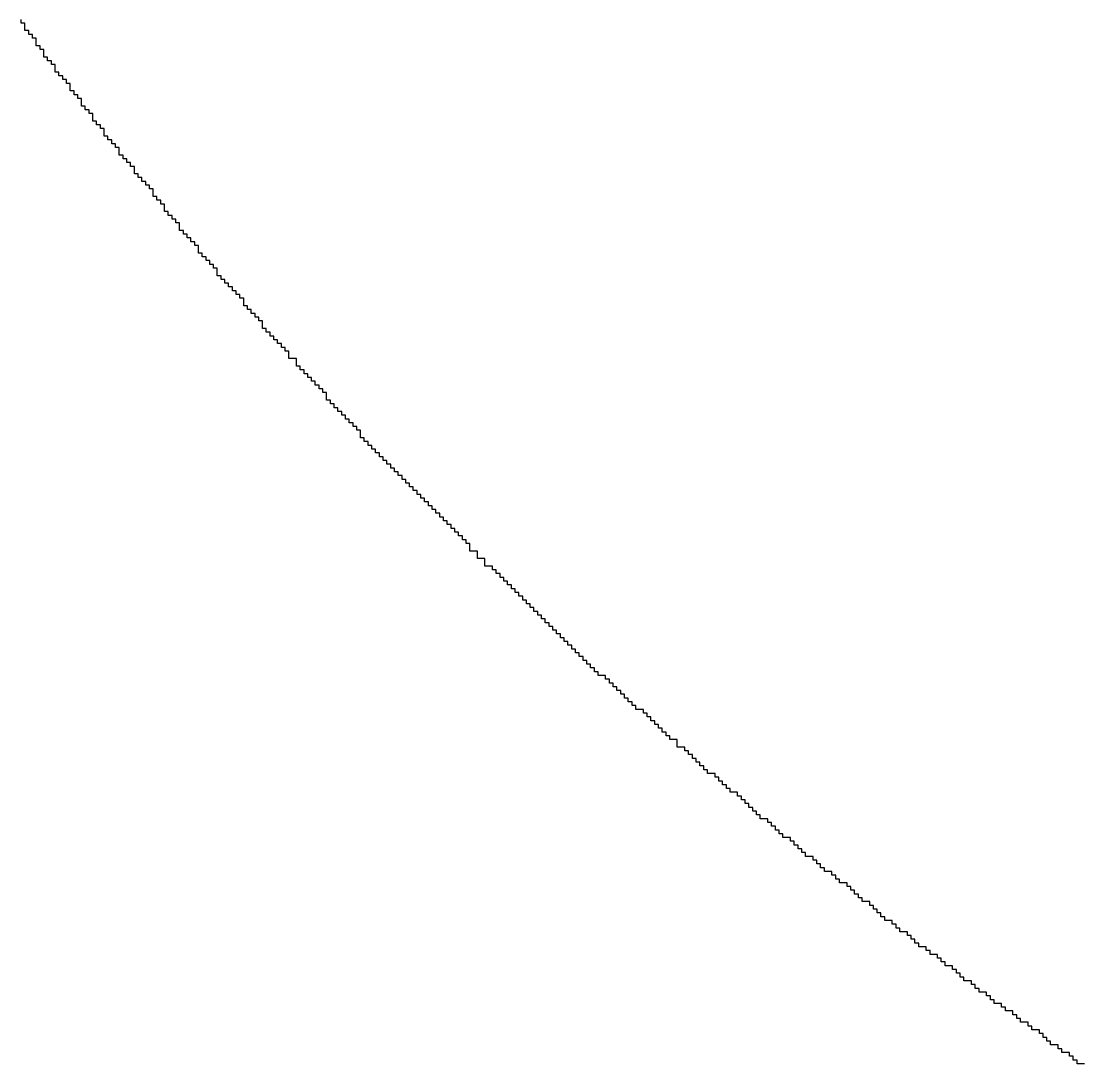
# Model space of a CAD drawing. Header units: millimetres. Extents: x -3.3 to 49.3, y -30.5 to 0.
# Drawn here: x 38.589 to 39.619, y -26.743 to -25.73 of the extents above; entities that cross this region are included whole.
import ezdxf

# ---------------------------------------------------------------- set-up
doc = ezdxf.new("R2010")
doc.units = ezdxf.units.MM
doc.layers.add('TopOverlay', color=2, linetype='Continuous')

msp = doc.modelspace()

# ---------------------------------------------------------------- linework, layer by layer
at = {"layer": 'TopOverlay'}
for p, q in [((38.5894, -25.7322), (38.5894, -25.7286)), ((38.593, -25.7322), (38.5894, -25.7322)), ((38.593, -25.7396), (38.593, -25.7322)), ((38.5967, -25.7396), (38.593, -25.7396)), ((38.5967, -25.7432), (38.5967, -25.7396)), ((38.6004, -25.7432), (38.5967, -25.7432)), ((38.6004, -25.7469), (38.6004, -25.7432)), ((38.604, -25.7469), (38.6004, -25.7469)), ((38.604, -25.7542), (38.604, -25.7469)), ((38.6077, -25.7542), (38.604, -25.7542)), ((38.6077, -25.7579), (38.6077, -25.7542)), ((38.6114, -25.7579), (38.6077, -25.7579)), ((38.6114, -25.7652), (38.6114, -25.7579)), ((38.615, -25.7652), (38.6114, -25.7652)), ((38.615, -25.7689), (38.615, -25.7652)), ((38.6187, -25.7689), (38.615, -25.7689)), ((38.6187, -25.7725), (38.6187, -25.7689)), ((38.6223, -25.7725), (38.6187, -25.7725)), ((38.6223, -25.7799), (38.6223, -25.7725)), ((38.626, -25.7799), (38.6223, -25.7799)), ((38.626, -25.7835), (38.626, -25.7799)), ((38.6297, -25.7835), (38.626, -25.7835)), ((38.6297, -25.7872), (38.6297, -25.7835)), ((38.6333, -25.7872), (38.6297, -25.7872)), ((38.6333, -25.7908), (38.6333, -25.7872)), ((38.637, -25.7908), (38.6333, -25.7908)), ((38.637, -25.7982), (38.637, -25.7908)), ((38.6407, -25.7982), (38.637, -25.7982)), ((38.6407, -25.8018), (38.6407, -25.7982)), ((38.6443, -25.8018), (38.6407, -25.8018)), ((38.6443, -25.8055), (38.6443, -25.8018)), ((38.648, -25.8055), (38.6443, -25.8055)), ((38.648, -25.8128), (38.648, -25.8055)), ((38.6516, -25.8128), (38.648, -25.8128)), ((38.6516, -25.8165), (38.6516, -25.8128)), ((38.6553, -25.8165), (38.6516, -25.8165)), ((38.6553, -25.8201), (38.6553, -25.8165)), ((38.659, -25.8201), (38.6553, -25.8201)), ((38.659, -25.8275), (38.659, -25.8201)), ((38.6626, -25.8275), (38.659, -25.8275)), ((38.6626, -25.8311), (38.6626, -25.8275)), ((38.6663, -25.8311), (38.6626, -25.8311)), ((38.6663, -25.8348), (38.6663, -25.8311)), ((38.67, -25.8348), (38.6663, -25.8348)), ((38.67, -25.8421), (38.67, -25.8348)), ((38.6736, -25.8421), (38.67, -25.8421)), ((38.6736, -25.8458), (38.6736, -25.8421)), ((38.6773, -25.8458), (38.6736, -25.8458)), ((38.6773, -25.8495), (38.6773, -25.8458)), ((38.681, -25.8495), (38.6773, -25.8495)), ((38.681, -25.8531), (38.681, -25.8495)), ((38.6846, -25.8531), (38.681, -25.8531)), ((38.6846, -25.8604), (38.6846, -25.8531)), ((38.6883, -25.8604), (38.6846, -25.8604)), ((38.6883, -25.8641), (38.6883, -25.8604)), ((38.6919, -25.8641), (38.6883, -25.8641)), ((38.6919, -25.8678), (38.6919, -25.8641)), ((38.6956, -25.8678), (38.6919, -25.8678)), ((38.6956, -25.8714), (38.6956, -25.8678)), ((38.6993, -25.8714), (38.6956, -25.8714)), ((38.6993, -25.8788), (38.6993, -25.8714)), ((38.7029, -25.8788), (38.6993, -25.8788)), ((38.7029, -25.8824), (38.7029, -25.8788)), ((38.7066, -25.8824), (38.7029, -25.8824)), ((38.7066, -25.8861), (38.7066, -25.8824)), ((38.7103, -25.8861), (38.7066, -25.8861)), ((38.7103, -25.8897), (38.7103, -25.8861)), ((38.7139, -25.8897), (38.7103, -25.8897)), ((38.7139, -25.8934), (38.7139, -25.8897)), ((38.7176, -25.8934), (38.7139, -25.8934)), ((38.7176, -25.9007), (38.7176, -25.8934)), ((38.7212, -25.9007), (38.7176, -25.9007)), ((38.7212, -25.9044), (38.7212, -25.9007)), ((38.7249, -25.9044), (38.7212, -25.9044)), ((38.7249, -25.9081), (38.7249, -25.9044)), ((38.7286, -25.9081), (38.7249, -25.9081)), ((38.7286, -25.9154), (38.7286, -25.9081)), ((38.7322, -25.9154), (38.7286, -25.9154)), ((38.7322, -25.919), (38.7322, -25.9154)), ((38.7359, -25.919), (38.7322, -25.919)), ((38.7359, -25.9227), (38.7359, -25.919)), ((38.7396, -25.9227), (38.7359, -25.9227)), ((38.7396, -25.9264), (38.7396, -25.9227)), ((38.7432, -25.9264), (38.7396, -25.9264)), ((38.7432, -25.9337), (38.7432, -25.9264)), ((38.7469, -25.9337), (38.7432, -25.9337)), ((38.7469, -25.9374), (38.7469, -25.9337)), ((38.7505, -25.9374), (38.7469, -25.9374)), ((38.7505, -25.941), (38.7505, -25.9374)), ((38.7542, -25.941), (38.7505, -25.941)), ((38.7542, -25.9447), (38.7542, -25.941)), ((38.7579, -25.9447), (38.7542, -25.9447)), ((38.7579, -25.9484), (38.7579, -25.9447)), ((38.7615, -25.9484), (38.7579, -25.9484)), ((38.7615, -25.9557), (38.7615, -25.9484)), ((38.7652, -25.9557), (38.7615, -25.9557)), ((38.7652, -25.9593), (38.7652, -25.9557)), ((38.7689, -25.9593), (38.7652, -25.9593)), ((38.7689, -25.963), (38.7689, -25.9593)), ((38.7725, -25.963), (38.7689, -25.963)), ((38.7725, -25.9667), (38.7725, -25.963)), ((38.7762, -25.9667), (38.7725, -25.9667)), ((38.7762, -25.9703), (38.7762, -25.9667)), ((38.7799, -25.9703), (38.7762, -25.9703)), ((38.7799, -25.9777), (38.7799, -25.9703)), ((38.7835, -25.9777), (38.7799, -25.9777)), ((38.7835, -25.9813), (38.7835, -25.9777)), ((38.7872, -25.9813), (38.7835, -25.9813)), ((38.7872, -25.985), (38.7872, -25.9813)), ((38.7908, -25.985), (38.7872, -25.985)), ((38.7908, -25.9886), (38.7908, -25.985)), ((38.7945, -25.9886), (38.7908, -25.9886)), ((38.7945, -25.9923), (38.7945, -25.9886)), ((38.7982, -25.9923), (38.7945, -25.9923)), ((38.7982, -25.996), (38.7982, -25.9923)), ((38.8018, -25.996), (38.7982, -25.996)), ((38.8018, -25.9996), (38.8018, -25.996)), ((38.8055, -25.9996), (38.8018, -25.9996)), ((38.8055, -26.007), (38.8055, -25.9996)), ((38.8092, -26.007), (38.8055, -26.007)), ((38.8092, -26.0106), (38.8092, -26.007)), ((38.8128, -26.0106), (38.8092, -26.0106)), ((38.8128, -26.0143), (38.8128, -26.0106)), ((38.8165, -26.0143), (38.8128, -26.0143)), ((38.8165, -26.0179), (38.8165, -26.0143)), ((38.8201, -26.0179), (38.8165, -26.0179)), ((38.8201, -26.0216), (38.8201, -26.0179)), ((38.8238, -26.0216), (38.8201, -26.0216)), ((38.8238, -26.0289), (38.8238, -26.0216)), ((38.8275, -26.0289), (38.8238, -26.0289)), ((38.8275, -26.0326), (38.8275, -26.0289)), ((38.8311, -26.0326), (38.8275, -26.0326)), ((38.8311, -26.0363), (38.8311, -26.0326)), ((38.8348, -26.0363), (38.8311, -26.0363)), ((38.8348, -26.0399), (38.8348, -26.0363)), ((38.8385, -26.0399), (38.8348, -26.0399)), ((38.8385, -26.0436), (38.8385, -26.0399)), ((38.8421, -26.0436), (38.8385, -26.0436)), ((38.8421, -26.0473), (38.8421, -26.0436)), ((38.8458, -26.0473), (38.8421, -26.0473)), ((38.8458, -26.0509), (38.8458, -26.0473)), ((38.8494, -26.0509), (38.8458, -26.0509)), ((38.8494, -26.0582), (38.8494, -26.0509)), ((38.8568, -26.0582), (38.8494, -26.0582)), ((38.8568, -26.0656), (38.8568, -26.0582)), ((38.8604, -26.0656), (38.8568, -26.0656)), ((38.8604, -26.0692), (38.8604, -26.0656)), ((38.8641, -26.0692), (38.8604, -26.0692)), ((38.8641, -26.0729), (38.8641, -26.0692)), ((38.8678, -26.0729), (38.8641, -26.0729)), ((38.8678, -26.0766), (38.8678, -26.0729)), ((38.8714, -26.0766), (38.8678, -26.0766)), ((38.8714, -26.0802), (38.8714, -26.0766)), ((38.8751, -26.0802), (38.8714, -26.0802)), ((38.8751, -26.0839), (38.8751, -26.0802)), ((38.8788, -26.0839), (38.8751, -26.0839)), ((38.8788, -26.0875), (38.8788, -26.0839)), ((38.8824, -26.0875), (38.8788, -26.0875)), ((38.8824, -26.0912), (38.8824, -26.0875)), ((38.8861, -26.0912), (38.8824, -26.0912)), ((38.8861, -26.0985), (38.8861, -26.0912)), ((38.8897, -26.0985), (38.8861, -26.0985)), ((38.8897, -26.1022), (38.8897, -26.0985)), ((38.8934, -26.1022), (38.8897, -26.1022)), ((38.8934, -26.1059), (38.8934, -26.1022)), ((38.8971, -26.1059), (38.8934, -26.1059)), ((38.8971, -26.1095), (38.8971, -26.1059)), ((38.9007, -26.1095), (38.8971, -26.1095)), ((38.9007, -26.1132), (38.9007, -26.1095)), ((38.9044, -26.1132), (38.9007, -26.1132)), ((38.9044, -26.1169), (38.9044, -26.1132)), ((38.9081, -26.1169), (38.9044, -26.1169)), ((38.9081, -26.1205), (38.9081, -26.1169)), ((38.9117, -26.1205), (38.9081, -26.1205)), ((38.9117, -26.1242), (38.9117, -26.1205)), ((38.9154, -26.1242), (38.9117, -26.1242)), ((38.9154, -26.1278), (38.9154, -26.1242)), ((38.919, -26.1278), (38.9154, -26.1278)), ((38.919, -26.1352), (38.919, -26.1278)), ((38.9227, -26.1352), (38.919, -26.1352)), ((38.9227, -26.1388), (38.9227, -26.1352)), ((38.9264, -26.1388), (38.9227, -26.1388)), ((38.9264, -26.1425), (38.9264, -26.1388)), ((38.93, -26.1425), (38.9264, -26.1425)), ((38.93, -26.1462), (38.93, -26.1425)), ((38.9337, -26.1462), (38.93, -26.1462)), ((38.9337, -26.1498), (38.9337, -26.1462)), ((38.9374, -26.1498), (38.9337, -26.1498)), ((38.9374, -26.1535), (38.9374, -26.1498)), ((38.941, -26.1535), (38.9374, -26.1535)), ((38.941, -26.1571), (38.941, -26.1535)), ((38.9447, -26.1571), (38.941, -26.1571)), ((38.9447, -26.1608), (38.9447, -26.1571)), ((38.9484, -26.1608), (38.9447, -26.1608)), ((38.9484, -26.1645), (38.9484, -26.1608)), ((38.952, -26.1645), (38.9484, -26.1645)), ((38.952, -26.1681), (38.952, -26.1645)), ((38.9557, -26.1681), (38.952, -26.1681)), ((38.9557, -26.1718), (38.9557, -26.1681)), ((38.9593, -26.1718), (38.9557, -26.1718)), ((38.9593, -26.1755), (38.9593, -26.1718)), ((38.963, -26.1755), (38.9593, -26.1755)), ((38.963, -26.1791), (38.963, -26.1755)), ((38.9667, -26.1791), (38.963, -26.1791)), ((38.9667, -26.1828), (38.9667, -26.1791)), ((38.9703, -26.1828), (38.9667, -26.1828)), ((38.9703, -26.1864), (38.9703, -26.1828)), ((38.974, -26.1864), (38.9703, -26.1864)), ((38.974, -26.1901), (38.974, -26.1864)), ((38.9777, -26.1901), (38.974, -26.1901)), ((38.9777, -26.1938), (38.9777, -26.1901)), ((38.9813, -26.1938), (38.9777, -26.1938)), ((38.9813, -26.1974), (38.9813, -26.1938)), ((38.985, -26.1974), (38.9813, -26.1974)), ((38.985, -26.2011), (38.985, -26.1974)), ((38.9886, -26.2011), (38.985, -26.2011)), ((38.9886, -26.2048), (38.9886, -26.2011)), ((38.9923, -26.2048), (38.9886, -26.2048)), ((38.9923, -26.2084), (38.9923, -26.2048)), ((38.996, -26.2084), (38.9923, -26.2084)), ((38.996, -26.2121), (38.996, -26.2084)), ((38.9996, -26.2121), (38.996, -26.2121)), ((38.9996, -26.2158), (38.9996, -26.2121)), ((39.0033, -26.2158), (38.9996, -26.2158)), ((39.0033, -26.2194), (39.0033, -26.2158)), ((39.007, -26.2194), (39.0033, -26.2194)), ((39.007, -26.2231), (39.007, -26.2194)), ((39.0106, -26.2231), (39.007, -26.2231)), ((39.0106, -26.2267), (39.0106, -26.2231)), ((39.0143, -26.2267), (39.0106, -26.2267)), ((39.0143, -26.2304), (39.0143, -26.2267)), ((39.0179, -26.2304), (39.0143, -26.2304)), ((39.0179, -26.2341), (39.0179, -26.2304)), ((39.0216, -26.2341), (39.0179, -26.2341)), ((39.0216, -26.2377), (39.0216, -26.2341)), ((39.0253, -26.2377), (39.0216, -26.2377)), ((39.0253, -26.2451), (39.0253, -26.2377)), ((39.0326, -26.2451), (39.0253, -26.2451)), ((39.0326, -26.2524), (39.0326, -26.2451)), ((39.0399, -26.2524), (39.0326, -26.2524)), ((39.0399, -26.2597), (39.0399, -26.2524)), ((39.0473, -26.2597), (39.0399, -26.2597)), ((39.0473, -26.2634), (39.0473, -26.2597)), ((39.0509, -26.2634), (39.0473, -26.2634)), ((39.0509, -26.267), (39.0509, -26.2634)), ((39.0546, -26.267), (39.0509, -26.267)), ((39.0546, -26.2707), (39.0546, -26.267)), ((39.0582, -26.2707), (39.0546, -26.2707)), ((39.0582, -26.2744), (39.0582, -26.2707)), ((39.0619, -26.2744), (39.0582, -26.2744)), ((39.0619, -26.278), (39.0619, -26.2744)), ((39.0656, -26.278), (39.0619, -26.278)), ((39.0656, -26.2817), (39.0656, -26.278)), ((39.0692, -26.2817), (39.0656, -26.2817)), ((39.0692, -26.2853), (39.0692, -26.2817)), ((39.0729, -26.2853), (39.0692, -26.2853)), ((39.0729, -26.289), (39.0729, -26.2853)), ((39.0766, -26.289), (39.0729, -26.289)), ((39.0766, -26.2927), (39.0766, -26.289)), ((39.0802, -26.2927), (39.0766, -26.2927)), ((39.0802, -26.2963), (39.0802, -26.2927)), ((39.0839, -26.2963), (39.0802, -26.2963)), ((39.0839, -26.3), (39.0839, -26.2963)), ((39.0875, -26.3), (39.0839, -26.3)), ((39.0875, -26.3037), (39.0875, -26.3)), ((39.0912, -26.3037), (39.0875, -26.3037)), ((39.0912, -26.3073), (39.0912, -26.3037)), ((39.0949, -26.3073), (39.0912, -26.3073)), ((39.0949, -26.311), (39.0949, -26.3073)), ((39.0985, -26.311), (39.0949, -26.311)), ((39.0985, -26.3147), (39.0985, -26.311)), ((39.1022, -26.3147), (39.0985, -26.3147)), ((39.1022, -26.3183), (39.1022, -26.3147)), ((39.1059, -26.3183), (39.1022, -26.3183)), ((39.1059, -26.322), (39.1059, -26.3183)), ((39.1095, -26.322), (39.1059, -26.322)), ((39.1095, -26.3256), (39.1095, -26.322)), ((39.1132, -26.3256), (39.1095, -26.3256)), ((39.1132, -26.3293), (39.1132, -26.3256)), ((39.1169, -26.3293), (39.1132, -26.3293)), ((39.1169, -26.333), (39.1169, -26.3293)), ((39.1205, -26.333), (39.1169, -26.333)), ((39.1205, -26.3366), (39.1205, -26.333)), ((39.1242, -26.3366), (39.1205, -26.3366)), ((39.1242, -26.3403), (39.1242, -26.3366)), ((39.1278, -26.3403), (39.1242, -26.3403)), ((39.1278, -26.344), (39.1278, -26.3403)), ((39.1315, -26.344), (39.1278, -26.344)), ((39.1315, -26.3476), (39.1315, -26.344)), ((39.1352, -26.3476), (39.1315, -26.3476)), ((39.1352, -26.3513), (39.1352, -26.3476)), ((39.1388, -26.3513), (39.1352, -26.3513)), ((39.1388, -26.3549), (39.1388, -26.3513)), ((39.1425, -26.3549), (39.1388, -26.3549)), ((39.1425, -26.3586), (39.1425, -26.3549)), ((39.1462, -26.3586), (39.1425, -26.3586)), ((39.1462, -26.3623), (39.1462, -26.3586)), ((39.1498, -26.3623), (39.1462, -26.3623)), ((39.1498, -26.3659), (39.1498, -26.3623)), ((39.1571, -26.3659), (39.1498, -26.3659)), ((39.1571, -26.3696), (39.1571, -26.3659)), ((39.1608, -26.3696), (39.1571, -26.3696)), ((39.1608, -26.3733), (39.1608, -26.3696)), ((39.1645, -26.3733), (39.1608, -26.3733)), ((39.1645, -26.3769), (39.1645, -26.3733)), ((39.1681, -26.3769), (39.1645, -26.3769)), ((39.1681, -26.3806), (39.1681, -26.3769)), ((39.1718, -26.3806), (39.1681, -26.3806)), ((39.1718, -26.3843), (39.1718, -26.3806)), ((39.1755, -26.3843), (39.1718, -26.3843)), ((39.1755, -26.3879), (39.1755, -26.3843)), ((39.1791, -26.3879), (39.1755, -26.3879)), ((39.1791, -26.3916), (39.1791, -26.3879)), ((39.1828, -26.3916), (39.1791, -26.3916)), ((39.1828, -26.3952), (39.1828, -26.3916)), ((39.1864, -26.3952), (39.1828, -26.3952)), ((39.1864, -26.3989), (39.1864, -26.3952)), ((39.1938, -26.3989), (39.1864, -26.3989)), ((39.1938, -26.4026), (39.1938, -26.3989)), ((39.1974, -26.4026), (39.1938, -26.4026)), ((39.1974, -26.4062), (39.1974, -26.4026)), ((39.2011, -26.4062), (39.1974, -26.4062)), ((39.2011, -26.4099), (39.2011, -26.4062)), ((39.2048, -26.4099), (39.2011, -26.4099)), ((39.2048, -26.4136), (39.2048, -26.4099)), ((39.2084, -26.4136), (39.2048, -26.4136)), ((39.2084, -26.4172), (39.2084, -26.4136)), ((39.2121, -26.4172), (39.2084, -26.4172)), ((39.2121, -26.4209), (39.2121, -26.4172)), ((39.2158, -26.4209), (39.2121, -26.4209)), ((39.2158, -26.4245), (39.2158, -26.4209)), ((39.2194, -26.4245), (39.2158, -26.4245)), ((39.2194, -26.4282), (39.2194, -26.4245)), ((39.2267, -26.4282), (39.2194, -26.4282)), ((39.2267, -26.4355), (39.2267, -26.4282)), ((39.2341, -26.4355), (39.2267, -26.4355)), ((39.2341, -26.4392), (39.2341, -26.4355)), ((39.2377, -26.4392), (39.2341, -26.4392)), ((39.2377, -26.4429), (39.2377, -26.4392)), ((39.2414, -26.4429), (39.2377, -26.4429)), ((39.2414, -26.4465), (39.2414, -26.4429)), ((39.2451, -26.4465), (39.2414, -26.4465)), ((39.2451, -26.4502), (39.2451, -26.4465)), ((39.2487, -26.4502), (39.2451, -26.4502)), ((39.2487, -26.4538), (39.2487, -26.4502)), ((39.2524, -26.4538), (39.2487, -26.4538)), ((39.2524, -26.4575), (39.2524, -26.4538)), ((39.256, -26.4575), (39.2524, -26.4575)), ((39.256, -26.4612), (39.256, -26.4575)), ((39.2634, -26.4612), (39.256, -26.4612)), ((39.2634, -26.4648), (39.2634, -26.4612)), ((39.267, -26.4648), (39.2634, -26.4648)), ((39.267, -26.4685), (39.267, -26.4648)), ((39.2707, -26.4685), (39.267, -26.4685)), ((39.2707, -26.4722), (39.2707, -26.4685)), ((39.2744, -26.4722), (39.2707, -26.4722)), ((39.2744, -26.4758), (39.2744, -26.4722)), ((39.278, -26.4758), (39.2744, -26.4758)), ((39.278, -26.4795), (39.278, -26.4758)), ((39.2853, -26.4795), (39.278, -26.4795)), ((39.2853, -26.4831), (39.2853, -26.4795)), ((39.289, -26.4831), (39.2853, -26.4831)), ((39.289, -26.4868), (39.289, -26.4831)), ((39.2927, -26.4868), (39.289, -26.4868)), ((39.2927, -26.4905), (39.2927, -26.4868)), ((39.2963, -26.4905), (39.2927, -26.4905)), ((39.2963, -26.4941), (39.2963, -26.4905)), ((39.3, -26.4941), (39.2963, -26.4941)), ((39.3, -26.4978), (39.3, -26.4941)), ((39.3037, -26.4978), (39.3, -26.4978)), ((39.3037, -26.5015), (39.3037, -26.4978)), ((39.3073, -26.5015), (39.3037, -26.5015)), ((39.3073, -26.5051), (39.3073, -26.5015)), ((39.3147, -26.5051), (39.3073, -26.5051)), ((39.3147, -26.5088), (39.3147, -26.5051)), ((39.3183, -26.5088), (39.3147, -26.5088)), ((39.3183, -26.5125), (39.3183, -26.5088)), ((39.322, -26.5125), (39.3183, -26.5125)), ((39.322, -26.5161), (39.322, -26.5125)), ((39.3256, -26.5161), (39.322, -26.5161)), ((39.3256, -26.5198), (39.3256, -26.5161)), ((39.3293, -26.5198), (39.3256, -26.5198)), ((39.3293, -26.5234), (39.3293, -26.5198)), ((39.3366, -26.5234), (39.3293, -26.5234)), ((39.3366, -26.5271), (39.3366, -26.5234)), ((39.3403, -26.5271), (39.3366, -26.5271)), ((39.3403, -26.5308), (39.3403, -26.5271)), ((39.344, -26.5308), (39.3403, -26.5308)), ((39.344, -26.5344), (39.344, -26.5308)), ((39.3476, -26.5344), (39.344, -26.5344)), ((39.3476, -26.5381), (39.3476, -26.5344)), ((39.3513, -26.5381), (39.3476, -26.5381)), ((39.3513, -26.5418), (39.3513, -26.5381)), ((39.3586, -26.5418), (39.3513, -26.5418)), ((39.3586, -26.5454), (39.3586, -26.5418)), ((39.3623, -26.5454), (39.3586, -26.5454)), ((39.3623, -26.5491), (39.3623, -26.5454)), ((39.3659, -26.5491), (39.3623, -26.5491)), ((39.3659, -26.5527), (39.3659, -26.5491)), ((39.3696, -26.5527), (39.3659, -26.5527)), ((39.3696, -26.5564), (39.3696, -26.5527)), ((39.3769, -26.5564), (39.3696, -26.5564)), ((39.3769, -26.5601), (39.3769, -26.5564)), ((39.3806, -26.5601), (39.3769, -26.5601)), ((39.3806, -26.5637), (39.3806, -26.5601)), ((39.3842, -26.5637), (39.3806, -26.5637)), ((39.3842, -26.5674), (39.3842, -26.5637)), ((39.3916, -26.5674), (39.3842, -26.5674)), ((39.3916, -26.5711), (39.3916, -26.5674)), ((39.3952, -26.5711), (39.3916, -26.5711)), ((39.3952, -26.5747), (39.3952, -26.5711)), ((39.3989, -26.5747), (39.3952, -26.5747)), ((39.3989, -26.5784), (39.3989, -26.5747)), ((39.4026, -26.5784), (39.3989, -26.5784)), ((39.4026, -26.5821), (39.4026, -26.5784)), ((39.4062, -26.5821), (39.4026, -26.5821)), ((39.4062, -26.5857), (39.4062, -26.5821)), ((39.4136, -26.5857), (39.4062, -26.5857)), ((39.4136, -26.5894), (39.4136, -26.5857)), ((39.4172, -26.5894), (39.4136, -26.5894)), ((39.4172, -26.593), (39.4172, -26.5894)), ((39.4209, -26.593), (39.4172, -26.593)), ((39.4209, -26.5967), (39.4209, -26.593)), ((39.4245, -26.5967), (39.4209, -26.5967)), ((39.4245, -26.6004), (39.4245, -26.5967)), ((39.4282, -26.6004), (39.4245, -26.6004)), ((39.4282, -26.604), (39.4282, -26.6004)), ((39.4355, -26.604), (39.4282, -26.604)), ((39.4355, -26.6077), (39.4355, -26.604)), ((39.4392, -26.6077), (39.4355, -26.6077)), ((39.4392, -26.6114), (39.4392, -26.6077)), ((39.4429, -26.6114), (39.4392, -26.6114)), ((39.4429, -26.615), (39.4429, -26.6114)), ((39.4502, -26.615), (39.4429, -26.615)), ((39.4502, -26.6187), (39.4502, -26.615)), ((39.4538, -26.6187), (39.4502, -26.6187)), ((39.4538, -26.6223), (39.4538, -26.6187)), ((39.4575, -26.6223), (39.4538, -26.6223)), ((39.4575, -26.626), (39.4575, -26.6223)), ((39.4612, -26.626), (39.4575, -26.626)), ((39.4612, -26.6297), (39.4612, -26.626)), ((39.4685, -26.6297), (39.4612, -26.6297)), ((39.4685, -26.6333), (39.4685, -26.6297)), ((39.4722, -26.6333), (39.4685, -26.6333)), ((39.4722, -26.637), (39.4722, -26.6333)), ((39.4795, -26.637), (39.4722, -26.637)), ((39.4795, -26.6407), (39.4795, -26.637)), ((39.4831, -26.6407), (39.4795, -26.6407)), ((39.4831, -26.6443), (39.4831, -26.6407)), ((39.4868, -26.6443), (39.4831, -26.6443)), ((39.4868, -26.648), (39.4868, -26.6443)), ((39.4941, -26.648), (39.4868, -26.648)), ((39.4941, -26.6516), (39.4941, -26.648)), ((39.4978, -26.6516), (39.4941, -26.6516)), ((39.4978, -26.6553), (39.4978, -26.6516)), ((39.5015, -26.6553), (39.4978, -26.6553)), ((39.5015, -26.659), (39.5015, -26.6553)), ((39.5051, -26.659), (39.5015, -26.659)), ((39.5051, -26.6626), (39.5051, -26.659)), ((39.5125, -26.6626), (39.5051, -26.6626)), ((39.5125, -26.6663), (39.5125, -26.6626)), ((39.5161, -26.6663), (39.5125, -26.6663)), ((39.5161, -26.67), (39.5161, -26.6663)), ((39.5198, -26.67), (39.5161, -26.67)), ((39.5198, -26.6736), (39.5198, -26.67)), ((39.5271, -26.6736), (39.5198, -26.6736)), ((39.5271, -26.6773), (39.5271, -26.6736)), ((39.5308, -26.6773), (39.5271, -26.6773)), ((39.5308, -26.681), (39.5308, -26.6773)), ((39.5344, -26.681), (39.5308, -26.681)), ((39.5344, -26.6846), (39.5344, -26.681)), ((39.5418, -26.6846), (39.5344, -26.6846)), ((39.5418, -26.6883), (39.5418, -26.6846)), ((39.5454, -26.6883), (39.5418, -26.6883)), ((39.5454, -26.6919), (39.5454, -26.6883)), ((39.5527, -26.6919), (39.5454, -26.6919)), ((39.5527, -26.6956), (39.5527, -26.6919)), ((39.5564, -26.6956), (39.5527, -26.6956)), ((39.5564, -26.6993), (39.5564, -26.6956)), ((39.5601, -26.6993), (39.5564, -26.6993)), ((39.5601, -26.7029), (39.5601, -26.6993)), ((39.5674, -26.7029), (39.5601, -26.7029)), ((39.5674, -26.7066), (39.5674, -26.7029)), ((39.5711, -26.7066), (39.5674, -26.7066)), ((39.5711, -26.7103), (39.5711, -26.7066)), ((39.5784, -26.7103), (39.5711, -26.7103)), ((39.5784, -26.7139), (39.5784, -26.7103)), ((39.5821, -26.7139), (39.5784, -26.7139)), ((39.5821, -26.7176), (39.5821, -26.7139)), ((39.5857, -26.7176), (39.5821, -26.7176)), ((39.5857, -26.7212), (39.5857, -26.7176)), ((39.5894, -26.7212), (39.5857, -26.7212)), ((39.5894, -26.7249), (39.5894, -26.7212)), ((39.5967, -26.7249), (39.5894, -26.7249)), ((39.5967, -26.7286), (39.5967, -26.7249)), ((39.6004, -26.7286), (39.5967, -26.7286)), ((39.6004, -26.7322), (39.6004, -26.7286)), ((39.6077, -26.7322), (39.6004, -26.7322)), ((39.6077, -26.7359), (39.6077, -26.7322)), ((39.6114, -26.7359), (39.6077, -26.7359)), ((39.6114, -26.7396), (39.6114, -26.7359)), ((39.615, -26.7396), (39.6114, -26.7396)), ((39.615, -26.7432), (39.615, -26.7396)), ((39.6223, -26.7432), (39.615, -26.7432))]:
    msp.add_line(p, q, dxfattribs=at)

doc.saveas('drawing.dxf')
